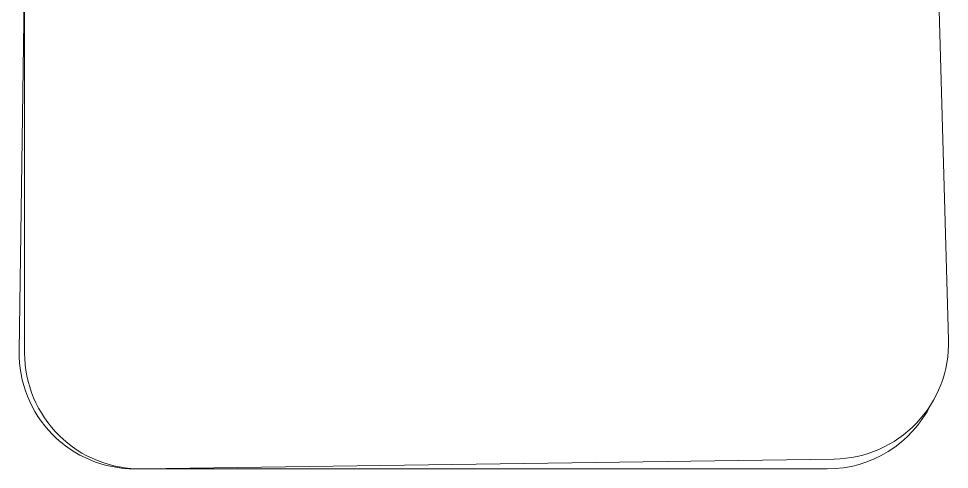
# Model space of a CAD drawing. Header units: millimetres. Extents: x 72 to 2826, y -203 to 794.
# Drawn here: x 1758.17374 to 1758.20217, y 386.22083 to 386.23459 of the extents above; entities that cross this region are included whole.
import ezdxf

# ---------------------------------------------------------------- set-up
doc = ezdxf.new("R2010")
doc.units = ezdxf.units.MM
doc.layers.add('mobiliario', color=252, linetype='Continuous', lineweight=9)

# ---------------------------------------------------------------- blocks, each defined once
blk = doc.blocks.new('SE2')
at = {"layer": 'mobiliario'}
for p, q in [((152.4772, 345.5896), (152.5044, 345.5896)), ((152.5272, 345.5896), (153.5657, 345.5896)), ((157.3037, 345.5213), (152.5272, 345.5896)), ((153.5657, 345.5896), (156.1657, 345.5896)), ((156.1657, 345.5896), (157.2542, 345.5896)), ((151.7158, 342.0805), (151.6773, 344.7781)), ((151.7158, 344.7897), (151.7158, 338.8071)), ((157.9159, 338.5388), (158.092, 344.6986))]:
    blk.add_line(p, q, dxfattribs=at)
for centre, start, end in [((152.4772, 344.7896), 90, 180.81846), ((152.5158, 344.7897), 89.18154, 180), ((157.2542, 344.7896), 26.42896, 90), ((157.2923, 344.7214), 358.36309, 89.18154)]:
    blk.add_arc(centre, 0.8, start, end, dxfattribs=at)

msp = doc.modelspace()

# ---------------------------------------------------------------- block references
at = {"xscale": -0.0044247438065974, "yscale": 0.0044247438065974, "zscale": 0.0044247438065974, "rotation": 180}
msp.add_blockref('SE2', (1757.502622, 387.749994), dxfattribs=at)

doc.saveas('drawing.dxf')
